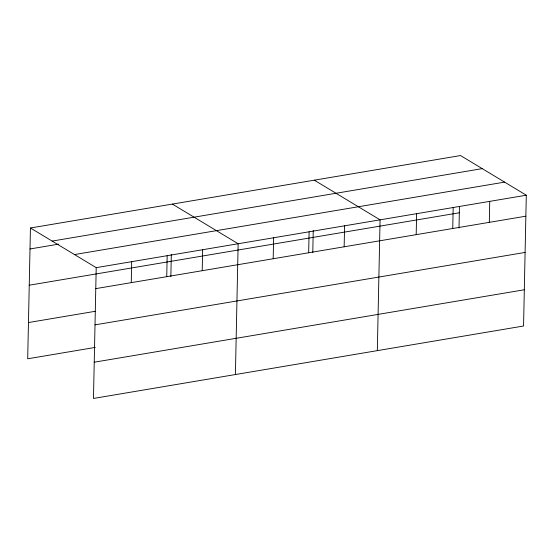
<?xml version="1.0" encoding="UTF-8"?>
<svg xmlns="http://www.w3.org/2000/svg" width="554" height="554" viewBox="0 0 554 554"><rect width="100%" height="100%" fill="white"/><g stroke="black" fill="none" stroke-linecap="round" stroke-linejoin="round"><path stroke-width="0.83" d="M30.442 227.992L96.209 267.651L93.474 398.451L523.558 326.008L526.3 195.209L460.526 155.549L30.442 227.992L27.7 358.791L95.288 347.406M131.256 282.651L131.693 261.675M166.74 276.675L167.176 255.699M170.854 276.578L171.318 254.397M202.217 270.698L202.66 249.722M235.402 374.546L238.144 243.746L172.37 204.087M273.184 258.746L273.621 237.77M308.668 252.769L309.104 231.794M312.781 252.672L313.245 230.492M344.152 246.793L344.588 225.817M377.329 350.64L380.072 219.841L314.298 180.182M416.186 234.654L416.629 213.685M452.743 228.497L453.186 207.528M459.01 228.04L459.453 206.725M489.3 222.341L489.743 201.365M52.145 241.08L482.229 168.638M29.999 248.968L58.724 244.127M74.506 254.563L504.597 182.121M96.209 267.651L526.3 195.209M29.244 285.206L459.328 212.764M95.773 288.627L525.864 216.185M28.462 322.546L95.198 311.306M95.011 324.866L525.102 252.423M94.228 362.205L524.319 289.763"/></g></svg>
